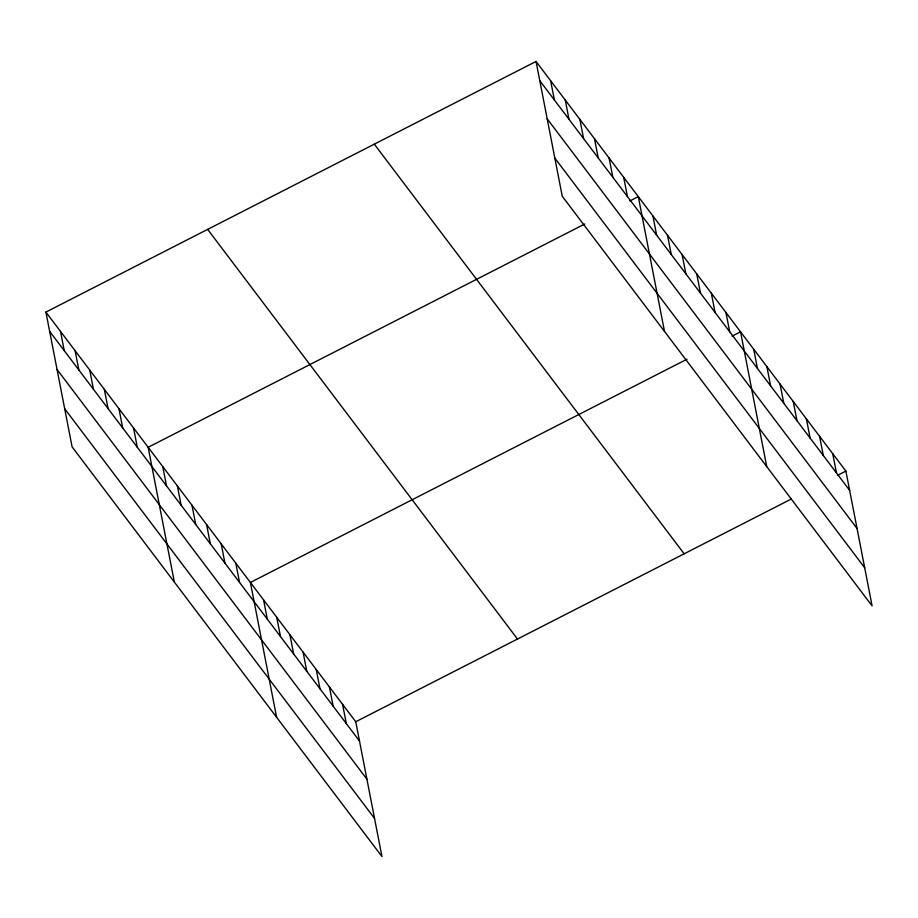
<?xml version="1.0" encoding="UTF-8"?>
<svg xmlns="http://www.w3.org/2000/svg" width="918" height="918" viewBox="0 0 918 918"><rect width="100%" height="100%" fill="white"/><g stroke="black" fill="none" stroke-linecap="round" stroke-linejoin="round"><path stroke-width="1.38" d="M45.9 312.097L355.748 721.755L381.957 856.563L72.109 446.905L45.9 312.097L536.043 61.437L845.891 471.095L872.1 605.903L562.252 196.245L536.043 61.437M584.789 223.992L148.154 447.284L174.351 582.092M629.782 200.973L638.297 196.624L664.506 331.432M687.031 359.179L250.396 582.471L276.605 717.279M732.036 336.16L740.551 331.811L766.748 466.619M355.748 721.755L791.167 499.082M837.388 475.444L845.891 471.095M539.784 80.692L849.643 490.338M547.197 118.824L857.045 528.481M554.839 158.114L864.687 567.76M374.303 144.16L684.151 553.806M207.652 229.385L517.5 639.043M49.641 331.352L359.489 741.01M57.054 369.484L366.902 779.141M64.696 408.774L374.544 818.431M832.729 453.687L836.47 472.931M819.556 436.268L823.297 455.523M806.394 418.86L810.135 438.115M793.221 401.453L796.962 420.696M780.048 384.045L783.8 403.289M766.886 366.626L770.627 385.881M753.712 349.219L757.453 368.474M725.943 312.499L729.684 331.742M711.335 293.186L715.076 312.43M696.728 273.874L700.468 293.117M682.12 254.561L685.861 273.805M667.512 235.249L671.253 254.493M652.905 215.937L656.645 235.18M623.689 177.312L627.43 196.567M609.082 157.999L612.822 177.254M594.474 138.687L598.215 157.942M579.866 119.374L583.607 138.629M565.259 100.062L568.999 119.317M550.651 80.75L554.392 100.005M342.586 704.347L346.327 723.591M329.413 686.939L333.154 706.183M316.24 669.52L319.98 688.775M303.078 652.113L306.819 671.368M289.904 634.705L293.645 653.949M276.743 617.298L280.483 636.541M263.569 599.879L267.31 619.134M235.788 563.159L239.541 582.414M221.192 543.846L224.933 563.101M206.584 524.534L210.325 543.789M191.977 505.221L195.718 524.476M177.369 485.909L181.11 505.164M162.761 466.596L166.502 485.851M133.546 427.972L137.287 447.227M118.938 408.659L122.679 427.914M104.331 389.347L108.072 408.602M89.723 370.034L93.464 389.289M75.115 350.722L78.856 369.977M60.508 331.409L64.249 350.665"/></g></svg>
